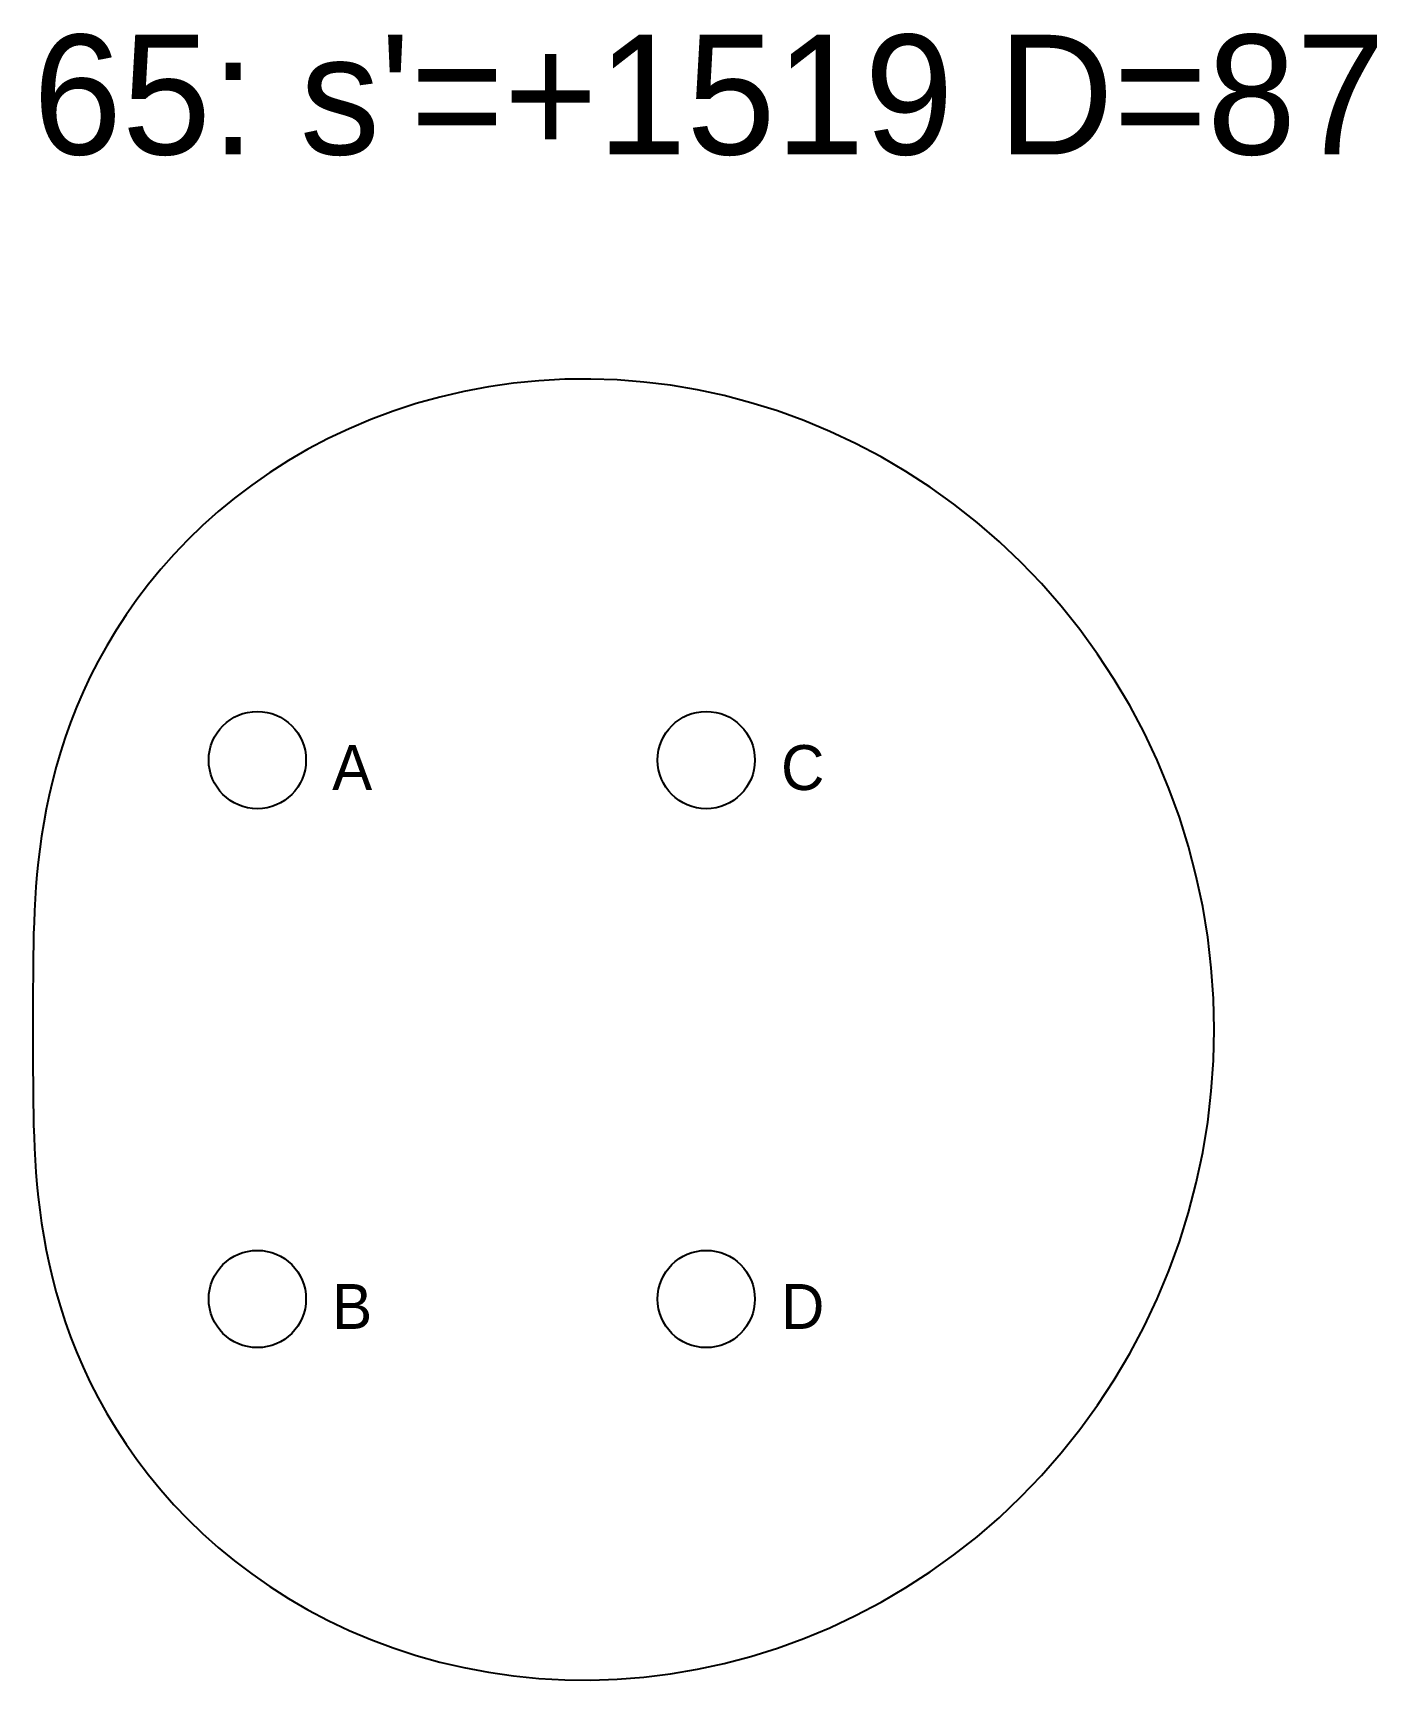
# Model space of a CAD drawing. Header units: millimetres. Extents: x 0 to 2007, y -5243 to 138.
# Drawn here: x 0 to 89.8, y -5243.5 to -5133.4 of the extents above; entities that cross this region are included whole.
import ezdxf

# ---------------------------------------------------------------- set-up
doc = ezdxf.new("R2010")
doc.units = ezdxf.units.MM
for name, color, linetype in [('DOWEL', 5, 'CONTINUOUS'), ('SLAB_65', 7, 'CONTINUOUS'), ('TEXT', 1, 'CONTINUOUS')]:
    doc.layers.add(name, color=color, linetype=linetype)

msp = doc.modelspace()

# ---------------------------------------------------------------- linework, layer by layer
at = {"layer": 'DOWEL'}
for centre in [(15, -5182), (45, -5182), (15, -5218), (45, -5218)]:
    msp.add_circle(centre, 3.25, dxfattribs=at)
at = {"layer": 'SLAB_65'}
msp.add_lwpolyline([(78.948, -5200), (78.9, -5197.934), (78.755, -5195.873), (78.516, -5193.822), (78.181, -5191.786), (77.753, -5189.77), (77.232, -5187.779), (76.62, -5185.817), (75.919, -5183.89), (75.131, -5182.001), (74.258, -5180.156), (73.304, -5178.358), (72.27, -5176.611), (71.16, -5174.919), (69.977, -5173.287), (68.725, -5171.717), (67.407, -5170.212), (66.027, -5168.777), (64.59, -5167.412), (63.099, -5166.122), (61.558, -5164.908), (59.972, -5163.772), (58.345, -5162.717), (56.682, -5161.742), (54.987, -5160.851), (53.265, -5160.043), (51.52, -5159.319), (49.758, -5158.68), (47.982, -5158.125), (46.197, -5157.655), (44.408, -5157.268), (42.619, -5156.965), (40.834, -5156.745), (39.058, -5156.605), (37.294, -5156.545), (35.547, -5156.563), (33.82, -5156.658), (32.117, -5156.826), (30.442, -5157.066), (28.797, -5157.375), (27.187, -5157.751), (25.613, -5158.19), (24.079, -5158.691), (22.586, -5159.249), (21.139, -5159.862), (19.737, -5160.526), (18.383, -5161.239), (17.079, -5161.996), (15.826, -5162.794), (14.625, -5163.63), (13.477, -5164.501), (12.383, -5165.403), (11.342, -5166.332), (10.356, -5167.285), (9.424, -5168.259), (8.545, -5169.25), (7.719, -5170.256), (6.947, -5171.273), (6.226, -5172.298), (5.555, -5173.328), (4.934, -5174.361), (4.361, -5175.394), (3.835, -5176.425), (3.354, -5177.45), (2.915, -5178.47), (2.518, -5179.48), (2.161, -5180.48), (1.84, -5181.467), (1.555, -5182.442), (1.302, -5183.401), (1.08, -5184.345), (0.887, -5185.273), (0.72, -5186.183), (0.577, -5187.076), (0.456, -5187.952), (0.354, -5188.809), (0.27, -5189.649), (0.202, -5190.472), (0.148, -5191.278), (0.105, -5192.068), (0.072, -5192.842), (0.047, -5193.602), (0.03, -5194.349), (0.017, -5195.083), (0.009, -5195.807), (0.005, -5196.521), (0.002, -5197.226), (0.001, -5197.926), (0, -5198.62), (0, -5199.311), (0, -5200), (0, -5200.689), (0, -5201.38), (0.001, -5202.074), (0.002, -5202.774), (0.005, -5203.479), (0.009, -5204.193), (0.017, -5204.917), (0.03, -5205.651), (0.047, -5206.398), (0.072, -5207.158), (0.105, -5207.932), (0.148, -5208.722), (0.202, -5209.528), (0.27, -5210.351), (0.354, -5211.191), (0.456, -5212.048), (0.577, -5212.924), (0.72, -5213.817), (0.887, -5214.727), (1.08, -5215.655), (1.302, -5216.599), (1.555, -5217.558), (1.84, -5218.533), (2.161, -5219.52), (2.518, -5220.52), (2.915, -5221.53), (3.354, -5222.55), (3.835, -5223.575), (4.361, -5224.606), (4.934, -5225.639), (5.555, -5226.672), (6.226, -5227.702), (6.947, -5228.727), (7.719, -5229.744), (8.545, -5230.75), (9.424, -5231.741), (10.356, -5232.715), (11.342, -5233.668), (12.383, -5234.597), (13.477, -5235.499), (14.625, -5236.37), (15.826, -5237.206), (17.079, -5238.004), (18.383, -5238.761), (19.737, -5239.474), (21.139, -5240.138), (22.586, -5240.751), (24.079, -5241.309), (25.613, -5241.81), (27.187, -5242.249), (28.797, -5242.625), (30.442, -5242.934), (32.117, -5243.174), (33.82, -5243.342), (35.547, -5243.437), (37.294, -5243.455), (39.058, -5243.395), (40.834, -5243.255), (42.619, -5243.035), (44.408, -5242.732), (46.197, -5242.345), (47.982, -5241.875), (49.758, -5241.32), (51.52, -5240.681), (53.265, -5239.957), (54.987, -5239.149), (56.682, -5238.258), (58.345, -5237.283), (59.972, -5236.228), (61.558, -5235.092), (63.099, -5233.878), (64.59, -5232.588), (66.027, -5231.223), (67.407, -5229.788), (68.725, -5228.283), (69.977, -5226.713), (71.16, -5225.081), (72.27, -5223.389), (73.304, -5221.642), (74.258, -5219.844), (75.131, -5217.999), (75.919, -5216.11), (76.62, -5214.183), (77.232, -5212.221), (77.753, -5210.23), (78.181, -5208.214), (78.516, -5206.178), (78.755, -5204.127), (78.9, -5202.066)], close=True, dxfattribs=at)

# ---------------------------------------------------------------- texts
at = {"layer": 'DOWEL'}
for s, p in [('A', (20, -5184)), ('C', (50, -5184)), ('B', (20, -5220)), ('D', (50, -5220))]:
    msp.add_text(s, height=3, dxfattribs=at).set_placement(p)
at = {"layer": 'TEXT'}
msp.add_text("65: s'=+1519 D=87", height=8, dxfattribs=at).set_placement((0, -5141.545))

doc.saveas('drawing.dxf')
